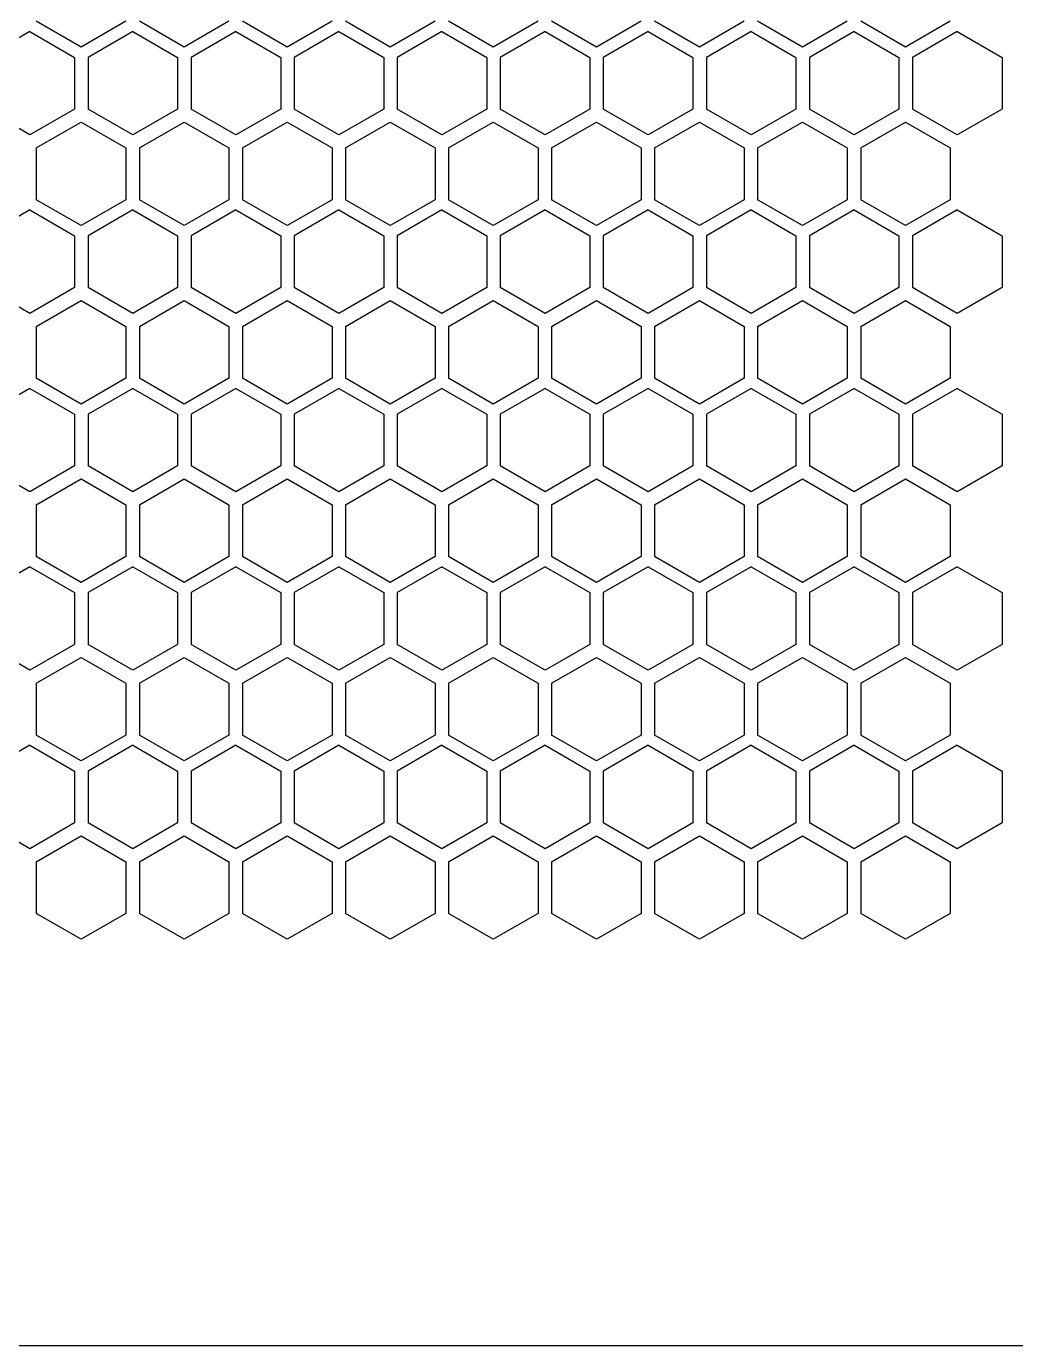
# Model space of a CAD drawing. Header units: millimetres. Extents: x 55614 to 110757, y -66981 to -47484.
# Drawn here: x 64434.5 to 64522.8, y -54977.5 to -54859.7 of the extents above; entities that cross this region are included whole.
import ezdxf

# ---------------------------------------------------------------- set-up
doc = ezdxf.new("R2010")
doc.units = ezdxf.units.MM
doc.layers.add('4215-0412-2_0', color=7, linetype='Continuous')
doc.layers.add('THICK', color=7, linetype='Continuous', lineweight=0)

# ---------------------------------------------------------------- blocks, each defined once
blk = doc.blocks.new('2-1725')
at = {"layer": '4215-0412-2_0', "color": 7, "linetype": 'Continuous'}
for p, q in [((-16647.4, -71941.34), (-16651.4, -71939.03)), ((-16643.4, -71939.03), (-16647.4, -71941.34)), ((-16638.2, -71941.34), (-16642.2, -71939.03)), ((-16634.2, -71939.03), (-16638.2, -71941.34)), ((-16629, -71941.34), (-16633, -71939.03)), ((-16625, -71939.03), (-16629, -71941.34)), ((-16619.8, -71941.34), (-16623.8, -71939.03)), ((-16615.8, -71939.03), (-16619.8, -71941.34)), ((-16610.6, -71941.34), (-16614.6, -71939.03)), ((-16606.6, -71939.03), (-16610.6, -71941.34)), ((-16601.4, -71941.34), (-16605.4, -71939.03)), ((-16597.4, -71939.03), (-16601.4, -71941.34)), ((-16592.2, -71941.34), (-16596.2, -71939.03)), ((-16588.2, -71939.03), (-16592.2, -71941.34)), ((-16583, -71941.34), (-16587, -71939.03)), ((-16579, -71939.03), (-16583, -71941.34)), ((-16573.8, -71941.34), (-16577.8, -71939.03)), ((-16569.8, -71939.03), (-16573.8, -71941.34)), ((-16651.98, -71939.94), (-16655.98, -71942.25)), ((-16651.98, -71939.94), (-16647.98, -71942.25)), ((-16642.78, -71939.94), (-16646.78, -71942.25)), ((-16642.78, -71939.94), (-16638.78, -71942.25)), ((-16633.58, -71939.94), (-16637.58, -71942.25)), ((-16633.58, -71939.94), (-16629.58, -71942.25)), ((-16624.38, -71939.94), (-16628.38, -71942.25)), ((-16624.38, -71939.94), (-16620.38, -71942.25)), ((-16615.18, -71939.94), (-16619.18, -71942.25)), ((-16615.18, -71939.94), (-16611.18, -71942.25)), ((-16605.98, -71939.94), (-16609.98, -71942.25)), ((-16605.98, -71939.94), (-16601.98, -71942.25)), ((-16596.78, -71939.94), (-16600.78, -71942.25)), ((-16596.78, -71939.94), (-16592.78, -71942.25)), ((-16587.58, -71939.94), (-16591.58, -71942.25)), ((-16587.58, -71939.94), (-16583.58, -71942.25)), ((-16578.38, -71939.94), (-16582.38, -71942.25)), ((-16578.38, -71939.94), (-16574.38, -71942.25)), ((-16569.18, -71939.94), (-16573.18, -71942.25)), ((-16569.18, -71939.94), (-16565.18, -71942.25)), ((-16647.98, -71942.25), (-16647.98, -71946.87)), ((-16646.78, -71942.25), (-16646.78, -71946.87)), ((-16638.78, -71942.25), (-16638.78, -71946.87)), ((-16637.58, -71942.25), (-16637.58, -71946.87)), ((-16629.58, -71942.25), (-16629.58, -71946.87)), ((-16628.38, -71942.25), (-16628.38, -71946.87)), ((-16620.38, -71942.25), (-16620.38, -71946.87)), ((-16619.18, -71942.25), (-16619.18, -71946.87)), ((-16611.18, -71942.25), (-16611.18, -71946.87)), ((-16609.98, -71942.25), (-16609.98, -71946.87)), ((-16601.98, -71942.25), (-16601.98, -71946.87)), ((-16600.78, -71942.25), (-16600.78, -71946.87)), ((-16592.78, -71942.25), (-16592.78, -71946.87)), ((-16591.58, -71942.25), (-16591.58, -71946.87)), ((-16583.58, -71942.25), (-16583.58, -71946.87)), ((-16582.38, -71942.25), (-16582.38, -71946.87)), ((-16574.38, -71942.25), (-16574.38, -71946.87)), ((-16573.18, -71942.25), (-16573.18, -71946.87)), ((-16565.18, -71942.25), (-16565.18, -71946.87)), ((-16651.98, -71949.18), (-16655.98, -71946.87)), ((-16647.98, -71946.87), (-16651.98, -71949.18)), ((-16642.78, -71949.18), (-16646.78, -71946.87)), ((-16638.78, -71946.87), (-16642.78, -71949.18)), ((-16633.58, -71949.18), (-16637.58, -71946.87)), ((-16629.58, -71946.87), (-16633.58, -71949.18)), ((-16624.38, -71949.18), (-16628.38, -71946.87)), ((-16620.38, -71946.87), (-16624.38, -71949.18)), ((-16615.18, -71949.18), (-16619.18, -71946.87)), ((-16611.18, -71946.87), (-16615.18, -71949.18)), ((-16605.98, -71949.18), (-16609.98, -71946.87)), ((-16601.98, -71946.87), (-16605.98, -71949.18)), ((-16596.78, -71949.18), (-16600.78, -71946.87)), ((-16592.78, -71946.87), (-16596.78, -71949.18)), ((-16587.58, -71949.18), (-16591.58, -71946.87)), ((-16583.58, -71946.87), (-16587.58, -71949.18)), ((-16578.38, -71949.18), (-16582.38, -71946.87)), ((-16574.38, -71946.87), (-16578.38, -71949.18)), ((-16569.18, -71949.18), (-16573.18, -71946.87)), ((-16565.18, -71946.87), (-16569.18, -71949.18)), ((-16651.4, -71950.34), (-16647.4, -71948.03)), ((-16647.4, -71948.03), (-16643.4, -71950.34)), ((-16642.2, -71950.34), (-16638.2, -71948.03)), ((-16638.2, -71948.03), (-16634.2, -71950.34)), ((-16633, -71950.34), (-16629, -71948.03)), ((-16629, -71948.03), (-16625, -71950.34)), ((-16623.8, -71950.34), (-16619.8, -71948.03)), ((-16619.8, -71948.03), (-16615.8, -71950.34)), ((-16614.6, -71950.34), (-16610.6, -71948.03)), ((-16610.6, -71948.03), (-16606.6, -71950.34)), ((-16605.4, -71950.34), (-16601.4, -71948.03)), ((-16601.4, -71948.03), (-16597.4, -71950.34)), ((-16596.2, -71950.34), (-16592.2, -71948.03)), ((-16592.2, -71948.03), (-16588.2, -71950.34)), ((-16587, -71950.34), (-16583, -71948.03)), ((-16583, -71948.03), (-16579, -71950.34)), ((-16577.8, -71950.34), (-16573.8, -71948.03)), ((-16573.8, -71948.03), (-16569.8, -71950.34)), ((-16651.4, -71950.34), (-16651.4, -71954.96)), ((-16643.4, -71950.34), (-16643.4, -71954.96)), ((-16642.2, -71950.34), (-16642.2, -71954.96)), ((-16634.2, -71950.34), (-16634.2, -71954.96)), ((-16633, -71950.34), (-16633, -71954.96)), ((-16625, -71950.34), (-16625, -71954.96)), ((-16623.8, -71950.34), (-16623.8, -71954.96)), ((-16615.8, -71950.34), (-16615.8, -71954.96)), ((-16614.6, -71950.34), (-16614.6, -71954.96)), ((-16606.6, -71950.34), (-16606.6, -71954.96)), ((-16605.4, -71950.34), (-16605.4, -71954.96)), ((-16597.4, -71950.34), (-16597.4, -71954.96)), ((-16596.2, -71950.34), (-16596.2, -71954.96)), ((-16588.2, -71950.34), (-16588.2, -71954.96)), ((-16587, -71950.34), (-16587, -71954.96)), ((-16579, -71950.34), (-16579, -71954.96)), ((-16577.8, -71950.34), (-16577.8, -71954.96)), ((-16569.8, -71950.34), (-16569.8, -71954.96)), ((-16647.4, -71957.27), (-16651.4, -71954.96)), ((-16643.4, -71954.96), (-16647.4, -71957.27)), ((-16638.2, -71957.27), (-16642.2, -71954.96)), ((-16634.2, -71954.96), (-16638.2, -71957.27)), ((-16629, -71957.27), (-16633, -71954.96)), ((-16625, -71954.96), (-16629, -71957.27)), ((-16619.8, -71957.27), (-16623.8, -71954.96)), ((-16615.8, -71954.96), (-16619.8, -71957.27)), ((-16610.6, -71957.27), (-16614.6, -71954.96)), ((-16606.6, -71954.96), (-16610.6, -71957.27)), ((-16601.4, -71957.27), (-16605.4, -71954.96)), ((-16597.4, -71954.96), (-16601.4, -71957.27)), ((-16592.2, -71957.27), (-16596.2, -71954.96)), ((-16588.2, -71954.96), (-16592.2, -71957.27)), ((-16583, -71957.27), (-16587, -71954.96)), ((-16579, -71954.96), (-16583, -71957.27)), ((-16573.8, -71957.27), (-16577.8, -71954.96)), ((-16569.8, -71954.96), (-16573.8, -71957.27)), ((-16651.98, -71955.87), (-16655.98, -71958.18)), ((-16651.98, -71955.87), (-16647.98, -71958.18)), ((-16642.78, -71955.87), (-16646.78, -71958.18)), ((-16642.78, -71955.87), (-16638.78, -71958.18)), ((-16633.58, -71955.87), (-16637.58, -71958.18)), ((-16633.58, -71955.87), (-16629.58, -71958.18)), ((-16624.38, -71955.87), (-16628.38, -71958.18)), ((-16624.38, -71955.87), (-16620.38, -71958.18)), ((-16615.18, -71955.87), (-16619.18, -71958.18)), ((-16615.18, -71955.87), (-16611.18, -71958.18)), ((-16605.98, -71955.87), (-16609.98, -71958.18)), ((-16605.98, -71955.87), (-16601.98, -71958.18)), ((-16596.78, -71955.87), (-16600.78, -71958.18)), ((-16596.78, -71955.87), (-16592.78, -71958.18)), ((-16587.58, -71955.87), (-16591.58, -71958.18)), ((-16587.58, -71955.87), (-16583.58, -71958.18)), ((-16578.38, -71955.87), (-16582.38, -71958.18)), ((-16578.38, -71955.87), (-16574.38, -71958.18)), ((-16569.18, -71955.87), (-16573.18, -71958.18)), ((-16569.18, -71955.87), (-16565.18, -71958.18)), ((-16647.98, -71958.18), (-16647.98, -71962.8)), ((-16646.78, -71958.18), (-16646.78, -71962.8)), ((-16638.78, -71958.18), (-16638.78, -71962.8)), ((-16637.58, -71958.18), (-16637.58, -71962.8)), ((-16629.58, -71958.18), (-16629.58, -71962.8)), ((-16628.38, -71958.18), (-16628.38, -71962.8)), ((-16620.38, -71958.18), (-16620.38, -71962.8)), ((-16619.18, -71958.18), (-16619.18, -71962.8)), ((-16611.18, -71958.18), (-16611.18, -71962.8)), ((-16609.98, -71958.18), (-16609.98, -71962.8)), ((-16601.98, -71958.18), (-16601.98, -71962.8)), ((-16600.78, -71958.18), (-16600.78, -71962.8)), ((-16592.78, -71958.18), (-16592.78, -71962.8)), ((-16591.58, -71958.18), (-16591.58, -71962.8)), ((-16583.58, -71958.18), (-16583.58, -71962.8)), ((-16582.38, -71958.18), (-16582.38, -71962.8)), ((-16574.38, -71958.18), (-16574.38, -71962.8)), ((-16573.18, -71958.18), (-16573.18, -71962.8)), ((-16565.18, -71958.18), (-16565.18, -71962.8)), ((-16651.98, -71965.11), (-16655.98, -71962.8)), ((-16647.98, -71962.8), (-16651.98, -71965.11)), ((-16642.78, -71965.11), (-16646.78, -71962.8)), ((-16638.78, -71962.8), (-16642.78, -71965.11)), ((-16633.58, -71965.11), (-16637.58, -71962.8)), ((-16629.58, -71962.8), (-16633.58, -71965.11)), ((-16624.38, -71965.11), (-16628.38, -71962.8)), ((-16620.38, -71962.8), (-16624.38, -71965.11)), ((-16615.18, -71965.11), (-16619.18, -71962.8)), ((-16611.18, -71962.8), (-16615.18, -71965.11)), ((-16605.98, -71965.11), (-16609.98, -71962.8)), ((-16601.98, -71962.8), (-16605.98, -71965.11)), ((-16596.78, -71965.11), (-16600.78, -71962.8)), ((-16592.78, -71962.8), (-16596.78, -71965.11)), ((-16587.58, -71965.11), (-16591.58, -71962.8)), ((-16583.58, -71962.8), (-16587.58, -71965.11)), ((-16578.38, -71965.11), (-16582.38, -71962.8)), ((-16574.38, -71962.8), (-16578.38, -71965.11)), ((-16569.18, -71965.11), (-16573.18, -71962.8)), ((-16565.18, -71962.8), (-16569.18, -71965.11)), ((-16651.4, -71966.27), (-16647.4, -71963.96)), ((-16647.4, -71963.96), (-16643.4, -71966.27)), ((-16642.2, -71966.27), (-16638.2, -71963.96)), ((-16638.2, -71963.96), (-16634.2, -71966.27)), ((-16633, -71966.27), (-16629, -71963.96)), ((-16629, -71963.96), (-16625, -71966.27)), ((-16623.8, -71966.27), (-16619.8, -71963.96)), ((-16619.8, -71963.96), (-16615.8, -71966.27)), ((-16614.6, -71966.27), (-16610.6, -71963.96)), ((-16610.6, -71963.96), (-16606.6, -71966.27)), ((-16605.4, -71966.27), (-16601.4, -71963.96)), ((-16601.4, -71963.96), (-16597.4, -71966.27)), ((-16596.2, -71966.27), (-16592.2, -71963.96)), ((-16592.2, -71963.96), (-16588.2, -71966.27)), ((-16587, -71966.27), (-16583, -71963.96)), ((-16583, -71963.96), (-16579, -71966.27)), ((-16577.8, -71966.27), (-16573.8, -71963.96)), ((-16573.8, -71963.96), (-16569.8, -71966.27)), ((-16651.4, -71966.27), (-16651.4, -71970.89)), ((-16643.4, -71966.27), (-16643.4, -71970.89)), ((-16642.2, -71966.27), (-16642.2, -71970.89)), ((-16634.2, -71966.27), (-16634.2, -71970.89)), ((-16633, -71966.27), (-16633, -71970.89)), ((-16625, -71966.27), (-16625, -71970.89)), ((-16623.8, -71966.27), (-16623.8, -71970.89)), ((-16615.8, -71966.27), (-16615.8, -71970.89)), ((-16614.6, -71966.27), (-16614.6, -71970.89)), ((-16606.6, -71966.27), (-16606.6, -71970.89)), ((-16605.4, -71966.27), (-16605.4, -71970.89)), ((-16597.4, -71966.27), (-16597.4, -71970.89)), ((-16596.2, -71966.27), (-16596.2, -71970.89)), ((-16588.2, -71966.27), (-16588.2, -71970.89)), ((-16587, -71966.27), (-16587, -71970.89)), ((-16579, -71966.27), (-16579, -71970.89)), ((-16577.8, -71966.27), (-16577.8, -71970.89)), ((-16569.8, -71966.27), (-16569.8, -71970.89)), ((-16647.4, -71973.2), (-16651.4, -71970.89)), ((-16643.4, -71970.89), (-16647.4, -71973.2)), ((-16638.2, -71973.2), (-16642.2, -71970.89)), ((-16634.2, -71970.89), (-16638.2, -71973.2)), ((-16629, -71973.2), (-16633, -71970.89)), ((-16625, -71970.89), (-16629, -71973.2)), ((-16619.8, -71973.2), (-16623.8, -71970.89)), ((-16615.8, -71970.89), (-16619.8, -71973.2)), ((-16610.6, -71973.2), (-16614.6, -71970.89)), ((-16606.6, -71970.89), (-16610.6, -71973.2)), ((-16601.4, -71973.2), (-16605.4, -71970.89)), ((-16597.4, -71970.89), (-16601.4, -71973.2)), ((-16592.2, -71973.2), (-16596.2, -71970.89)), ((-16588.2, -71970.89), (-16592.2, -71973.2)), ((-16583, -71973.2), (-16587, -71970.89)), ((-16579, -71970.89), (-16583, -71973.2)), ((-16573.8, -71973.2), (-16577.8, -71970.89)), ((-16569.8, -71970.89), (-16573.8, -71973.2)), ((-16651.98, -71971.8), (-16655.98, -71974.11)), ((-16651.98, -71971.8), (-16647.98, -71974.11)), ((-16642.78, -71971.8), (-16646.78, -71974.11)), ((-16642.78, -71971.8), (-16638.78, -71974.11)), ((-16633.58, -71971.8), (-16637.58, -71974.11)), ((-16633.58, -71971.8), (-16629.58, -71974.11)), ((-16624.38, -71971.8), (-16628.38, -71974.11)), ((-16624.38, -71971.8), (-16620.38, -71974.11)), ((-16615.18, -71971.8), (-16619.18, -71974.11)), ((-16615.18, -71971.8), (-16611.18, -71974.11)), ((-16605.98, -71971.8), (-16609.98, -71974.11)), ((-16605.98, -71971.8), (-16601.98, -71974.11)), ((-16596.78, -71971.8), (-16600.78, -71974.11)), ((-16596.78, -71971.8), (-16592.78, -71974.11)), ((-16587.58, -71971.8), (-16591.58, -71974.11)), ((-16587.58, -71971.8), (-16583.58, -71974.11)), ((-16578.38, -71971.8), (-16582.38, -71974.11)), ((-16578.38, -71971.8), (-16574.38, -71974.11)), ((-16569.18, -71971.8), (-16573.18, -71974.11)), ((-16569.18, -71971.8), (-16565.18, -71974.11)), ((-16647.98, -71974.11), (-16647.98, -71978.73)), ((-16646.78, -71974.11), (-16646.78, -71978.73)), ((-16638.78, -71974.11), (-16638.78, -71978.73)), ((-16637.58, -71974.11), (-16637.58, -71978.73)), ((-16629.58, -71974.11), (-16629.58, -71978.73)), ((-16628.38, -71974.11), (-16628.38, -71978.73)), ((-16620.38, -71974.11), (-16620.38, -71978.73)), ((-16619.18, -71974.11), (-16619.18, -71978.73)), ((-16611.18, -71974.11), (-16611.18, -71978.73)), ((-16609.98, -71974.11), (-16609.98, -71978.73)), ((-16601.98, -71974.11), (-16601.98, -71978.73)), ((-16600.78, -71974.11), (-16600.78, -71978.73)), ((-16592.78, -71974.11), (-16592.78, -71978.73)), ((-16591.58, -71974.11), (-16591.58, -71978.73)), ((-16583.58, -71974.11), (-16583.58, -71978.73)), ((-16582.38, -71974.11), (-16582.38, -71978.73)), ((-16574.38, -71974.11), (-16574.38, -71978.73)), ((-16573.18, -71974.11), (-16573.18, -71978.73)), ((-16565.18, -71974.11), (-16565.18, -71978.73)), ((-16651.98, -71981.04), (-16655.98, -71978.73)), ((-16647.98, -71978.73), (-16651.98, -71981.04)), ((-16642.78, -71981.04), (-16646.78, -71978.73)), ((-16638.78, -71978.73), (-16642.78, -71981.04)), ((-16633.58, -71981.04), (-16637.58, -71978.73)), ((-16629.58, -71978.73), (-16633.58, -71981.04)), ((-16624.38, -71981.04), (-16628.38, -71978.73)), ((-16620.38, -71978.73), (-16624.38, -71981.04)), ((-16615.18, -71981.04), (-16619.18, -71978.73)), ((-16611.18, -71978.73), (-16615.18, -71981.04)), ((-16605.98, -71981.04), (-16609.98, -71978.73)), ((-16601.98, -71978.73), (-16605.98, -71981.04)), ((-16596.78, -71981.04), (-16600.78, -71978.73)), ((-16592.78, -71978.73), (-16596.78, -71981.04)), ((-16587.58, -71981.04), (-16591.58, -71978.73)), ((-16583.58, -71978.73), (-16587.58, -71981.04)), ((-16578.38, -71981.04), (-16582.38, -71978.73)), ((-16574.38, -71978.73), (-16578.38, -71981.04)), ((-16569.18, -71981.04), (-16573.18, -71978.73)), ((-16565.18, -71978.73), (-16569.18, -71981.04)), ((-16651.4, -71982.2), (-16647.4, -71979.89)), ((-16647.4, -71979.89), (-16643.4, -71982.2)), ((-16642.2, -71982.2), (-16638.2, -71979.89)), ((-16638.2, -71979.89), (-16634.2, -71982.2)), ((-16633, -71982.2), (-16629, -71979.89)), ((-16629, -71979.89), (-16625, -71982.2)), ((-16623.8, -71982.2), (-16619.8, -71979.89)), ((-16619.8, -71979.89), (-16615.8, -71982.2)), ((-16614.6, -71982.2), (-16610.6, -71979.89)), ((-16610.6, -71979.89), (-16606.6, -71982.2)), ((-16605.4, -71982.2), (-16601.4, -71979.89)), ((-16601.4, -71979.89), (-16597.4, -71982.2)), ((-16596.2, -71982.2), (-16592.2, -71979.89)), ((-16592.2, -71979.89), (-16588.2, -71982.2)), ((-16587, -71982.2), (-16583, -71979.89)), ((-16583, -71979.89), (-16579, -71982.2)), ((-16577.8, -71982.2), (-16573.8, -71979.89)), ((-16573.8, -71979.89), (-16569.8, -71982.2)), ((-16651.4, -71982.2), (-16651.4, -71986.82)), ((-16643.4, -71982.2), (-16643.4, -71986.82)), ((-16642.2, -71982.2), (-16642.2, -71986.82)), ((-16634.2, -71982.2), (-16634.2, -71986.82)), ((-16633, -71982.2), (-16633, -71986.82)), ((-16625, -71982.2), (-16625, -71986.82)), ((-16623.8, -71982.2), (-16623.8, -71986.82)), ((-16615.8, -71982.2), (-16615.8, -71986.82)), ((-16614.6, -71982.2), (-16614.6, -71986.82)), ((-16606.6, -71982.2), (-16606.6, -71986.82)), ((-16605.4, -71982.2), (-16605.4, -71986.82)), ((-16597.4, -71982.2), (-16597.4, -71986.82)), ((-16596.2, -71982.2), (-16596.2, -71986.82)), ((-16588.2, -71982.2), (-16588.2, -71986.82)), ((-16587, -71982.2), (-16587, -71986.82)), ((-16579, -71982.2), (-16579, -71986.82)), ((-16577.8, -71982.2), (-16577.8, -71986.82)), ((-16569.8, -71982.2), (-16569.8, -71986.82)), ((-16647.4, -71989.13), (-16651.4, -71986.82)), ((-16643.4, -71986.82), (-16647.4, -71989.13)), ((-16638.2, -71989.13), (-16642.2, -71986.82)), ((-16634.2, -71986.82), (-16638.2, -71989.13)), ((-16629, -71989.13), (-16633, -71986.82)), ((-16625, -71986.82), (-16629, -71989.13)), ((-16619.8, -71989.13), (-16623.8, -71986.82)), ((-16615.8, -71986.82), (-16619.8, -71989.13)), ((-16610.6, -71989.13), (-16614.6, -71986.82)), ((-16606.6, -71986.82), (-16610.6, -71989.13)), ((-16601.4, -71989.13), (-16605.4, -71986.82)), ((-16597.4, -71986.82), (-16601.4, -71989.13)), ((-16592.2, -71989.13), (-16596.2, -71986.82)), ((-16588.2, -71986.82), (-16592.2, -71989.13)), ((-16583, -71989.13), (-16587, -71986.82)), ((-16579, -71986.82), (-16583, -71989.13)), ((-16573.8, -71989.13), (-16577.8, -71986.82)), ((-16569.8, -71986.82), (-16573.8, -71989.13)), ((-16651.98, -71987.73), (-16655.98, -71990.04)), ((-16651.98, -71987.73), (-16647.98, -71990.04)), ((-16642.78, -71987.73), (-16646.78, -71990.04)), ((-16642.78, -71987.73), (-16638.78, -71990.04)), ((-16633.58, -71987.73), (-16637.58, -71990.04)), ((-16633.58, -71987.73), (-16629.58, -71990.04)), ((-16624.38, -71987.73), (-16628.38, -71990.04)), ((-16624.38, -71987.73), (-16620.38, -71990.04)), ((-16615.18, -71987.73), (-16619.18, -71990.04)), ((-16615.18, -71987.73), (-16611.18, -71990.04)), ((-16605.98, -71987.73), (-16609.98, -71990.04)), ((-16605.98, -71987.73), (-16601.98, -71990.04)), ((-16596.78, -71987.73), (-16600.78, -71990.04)), ((-16596.78, -71987.73), (-16592.78, -71990.04)), ((-16587.58, -71987.73), (-16591.58, -71990.04)), ((-16587.58, -71987.73), (-16583.58, -71990.04)), ((-16578.38, -71987.73), (-16582.38, -71990.04)), ((-16578.38, -71987.73), (-16574.38, -71990.04)), ((-16569.18, -71987.73), (-16573.18, -71990.04)), ((-16569.18, -71987.73), (-16565.18, -71990.04)), ((-16647.98, -71990.04), (-16647.98, -71994.66)), ((-16646.78, -71990.04), (-16646.78, -71994.66)), ((-16638.78, -71990.04), (-16638.78, -71994.66)), ((-16637.58, -71990.04), (-16637.58, -71994.66)), ((-16629.58, -71990.04), (-16629.58, -71994.66)), ((-16628.38, -71990.04), (-16628.38, -71994.66)), ((-16620.38, -71990.04), (-16620.38, -71994.66)), ((-16619.18, -71990.04), (-16619.18, -71994.66)), ((-16611.18, -71990.04), (-16611.18, -71994.66)), ((-16609.98, -71990.04), (-16609.98, -71994.66)), ((-16601.98, -71990.04), (-16601.98, -71994.66)), ((-16600.78, -71990.04), (-16600.78, -71994.66)), ((-16592.78, -71990.04), (-16592.78, -71994.66)), ((-16591.58, -71990.04), (-16591.58, -71994.66)), ((-16583.58, -71990.04), (-16583.58, -71994.66)), ((-16582.38, -71990.04), (-16582.38, -71994.66)), ((-16574.38, -71990.04), (-16574.38, -71994.66)), ((-16573.18, -71990.04), (-16573.18, -71994.66)), ((-16565.18, -71990.04), (-16565.18, -71994.66)), ((-16651.98, -71996.97), (-16655.98, -71994.66)), ((-16647.98, -71994.66), (-16651.98, -71996.97)), ((-16642.78, -71996.97), (-16646.78, -71994.66)), ((-16638.78, -71994.66), (-16642.78, -71996.97)), ((-16633.58, -71996.97), (-16637.58, -71994.66)), ((-16629.58, -71994.66), (-16633.58, -71996.97)), ((-16624.38, -71996.97), (-16628.38, -71994.66)), ((-16620.38, -71994.66), (-16624.38, -71996.97)), ((-16615.18, -71996.97), (-16619.18, -71994.66)), ((-16611.18, -71994.66), (-16615.18, -71996.97)), ((-16605.98, -71996.97), (-16609.98, -71994.66)), ((-16601.98, -71994.66), (-16605.98, -71996.97)), ((-16596.78, -71996.97), (-16600.78, -71994.66)), ((-16592.78, -71994.66), (-16596.78, -71996.97)), ((-16587.58, -71996.97), (-16591.58, -71994.66)), ((-16583.58, -71994.66), (-16587.58, -71996.97)), ((-16578.38, -71996.97), (-16582.38, -71994.66)), ((-16574.38, -71994.66), (-16578.38, -71996.97)), ((-16569.18, -71996.97), (-16573.18, -71994.66)), ((-16565.18, -71994.66), (-16569.18, -71996.97)), ((-16651.4, -71998.13), (-16647.4, -71995.82)), ((-16647.4, -71995.82), (-16643.4, -71998.13)), ((-16642.2, -71998.13), (-16638.2, -71995.82)), ((-16638.2, -71995.82), (-16634.2, -71998.13)), ((-16633, -71998.13), (-16629, -71995.82)), ((-16629, -71995.82), (-16625, -71998.13)), ((-16623.8, -71998.13), (-16619.8, -71995.82)), ((-16619.8, -71995.82), (-16615.8, -71998.13)), ((-16614.6, -71998.13), (-16610.6, -71995.82)), ((-16610.6, -71995.82), (-16606.6, -71998.13)), ((-16605.4, -71998.13), (-16601.4, -71995.82)), ((-16601.4, -71995.82), (-16597.4, -71998.13)), ((-16596.2, -71998.13), (-16592.2, -71995.82)), ((-16592.2, -71995.82), (-16588.2, -71998.13)), ((-16587, -71998.13), (-16583, -71995.82)), ((-16583, -71995.82), (-16579, -71998.13)), ((-16577.8, -71998.13), (-16573.8, -71995.82)), ((-16573.8, -71995.82), (-16569.8, -71998.13)), ((-16651.4, -71998.13), (-16651.4, -72002.75)), ((-16643.4, -71998.13), (-16643.4, -72002.75)), ((-16642.2, -71998.13), (-16642.2, -72002.75)), ((-16634.2, -71998.13), (-16634.2, -72002.75)), ((-16633, -71998.13), (-16633, -72002.75)), ((-16625, -71998.13), (-16625, -72002.75)), ((-16623.8, -71998.13), (-16623.8, -72002.75)), ((-16615.8, -71998.13), (-16615.8, -72002.75)), ((-16614.6, -71998.13), (-16614.6, -72002.75)), ((-16606.6, -71998.13), (-16606.6, -72002.75)), ((-16605.4, -71998.13), (-16605.4, -72002.75)), ((-16597.4, -71998.13), (-16597.4, -72002.75)), ((-16596.2, -71998.13), (-16596.2, -72002.75)), ((-16588.2, -71998.13), (-16588.2, -72002.75)), ((-16587, -71998.13), (-16587, -72002.75)), ((-16579, -71998.13), (-16579, -72002.75)), ((-16577.8, -71998.13), (-16577.8, -72002.75)), ((-16569.8, -71998.13), (-16569.8, -72002.75)), ((-16651.98, -72003.66), (-16655.98, -72005.97)), ((-16651.98, -72003.66), (-16647.98, -72005.97)), ((-16647.4, -72005.06), (-16651.4, -72002.75)), ((-16643.4, -72002.75), (-16647.4, -72005.06)), ((-16642.78, -72003.66), (-16646.78, -72005.97)), ((-16642.78, -72003.66), (-16638.78, -72005.97)), ((-16638.2, -72005.06), (-16642.2, -72002.75)), ((-16634.2, -72002.75), (-16638.2, -72005.06)), ((-16633.58, -72003.66), (-16637.58, -72005.97)), ((-16633.58, -72003.66), (-16629.58, -72005.97)), ((-16629, -72005.06), (-16633, -72002.75)), ((-16625, -72002.75), (-16629, -72005.06)), ((-16624.38, -72003.66), (-16628.38, -72005.97)), ((-16624.38, -72003.66), (-16620.38, -72005.97)), ((-16619.8, -72005.06), (-16623.8, -72002.75)), ((-16615.8, -72002.75), (-16619.8, -72005.06)), ((-16615.18, -72003.66), (-16619.18, -72005.97)), ((-16615.18, -72003.66), (-16611.18, -72005.97)), ((-16610.6, -72005.06), (-16614.6, -72002.75)), ((-16606.6, -72002.75), (-16610.6, -72005.06)), ((-16605.98, -72003.66), (-16609.98, -72005.97)), ((-16605.98, -72003.66), (-16601.98, -72005.97)), ((-16601.4, -72005.06), (-16605.4, -72002.75)), ((-16597.4, -72002.75), (-16601.4, -72005.06)), ((-16596.78, -72003.66), (-16600.78, -72005.97)), ((-16596.78, -72003.66), (-16592.78, -72005.97)), ((-16592.2, -72005.06), (-16596.2, -72002.75)), ((-16588.2, -72002.75), (-16592.2, -72005.06)), ((-16587.58, -72003.66), (-16591.58, -72005.97)), ((-16587.58, -72003.66), (-16583.58, -72005.97)), ((-16583, -72005.06), (-16587, -72002.75)), ((-16579, -72002.75), (-16583, -72005.06)), ((-16578.38, -72003.66), (-16582.38, -72005.97)), ((-16578.38, -72003.66), (-16574.38, -72005.97)), ((-16573.8, -72005.06), (-16577.8, -72002.75)), ((-16569.8, -72002.75), (-16573.8, -72005.06)), ((-16569.18, -72003.66), (-16573.18, -72005.97)), ((-16569.18, -72003.66), (-16565.18, -72005.97)), ((-16647.98, -72005.97), (-16647.98, -72010.59)), ((-16646.78, -72005.97), (-16646.78, -72010.59)), ((-16638.78, -72005.97), (-16638.78, -72010.59)), ((-16637.58, -72005.97), (-16637.58, -72010.59)), ((-16629.58, -72005.97), (-16629.58, -72010.59)), ((-16628.38, -72005.97), (-16628.38, -72010.59)), ((-16620.38, -72005.97), (-16620.38, -72010.59)), ((-16619.18, -72005.97), (-16619.18, -72010.59)), ((-16611.18, -72005.97), (-16611.18, -72010.59)), ((-16609.98, -72005.97), (-16609.98, -72010.59)), ((-16601.98, -72005.97), (-16601.98, -72010.59)), ((-16600.78, -72005.97), (-16600.78, -72010.59)), ((-16592.78, -72005.97), (-16592.78, -72010.59)), ((-16591.58, -72005.97), (-16591.58, -72010.59)), ((-16583.58, -72005.97), (-16583.58, -72010.59)), ((-16582.38, -72005.97), (-16582.38, -72010.59)), ((-16574.38, -72005.97), (-16574.38, -72010.59)), ((-16573.18, -72005.97), (-16573.18, -72010.59)), ((-16565.18, -72005.97), (-16565.18, -72010.59)), ((-16651.98, -72012.9), (-16655.98, -72010.59)), ((-16647.98, -72010.59), (-16651.98, -72012.9)), ((-16642.78, -72012.9), (-16646.78, -72010.59)), ((-16638.78, -72010.59), (-16642.78, -72012.9)), ((-16633.58, -72012.9), (-16637.58, -72010.59)), ((-16629.58, -72010.59), (-16633.58, -72012.9)), ((-16624.38, -72012.9), (-16628.38, -72010.59)), ((-16620.38, -72010.59), (-16624.38, -72012.9)), ((-16615.18, -72012.9), (-16619.18, -72010.59)), ((-16611.18, -72010.59), (-16615.18, -72012.9)), ((-16605.98, -72012.9), (-16609.98, -72010.59)), ((-16601.98, -72010.59), (-16605.98, -72012.9)), ((-16596.78, -72012.9), (-16600.78, -72010.59)), ((-16592.78, -72010.59), (-16596.78, -72012.9)), ((-16587.58, -72012.9), (-16591.58, -72010.59)), ((-16583.58, -72010.59), (-16587.58, -72012.9)), ((-16578.38, -72012.9), (-16582.38, -72010.59)), ((-16574.38, -72010.59), (-16578.38, -72012.9)), ((-16569.18, -72012.9), (-16573.18, -72010.59)), ((-16565.18, -72010.59), (-16569.18, -72012.9)), ((-16651.4, -72014.06), (-16647.4, -72011.75)), ((-16647.4, -72011.75), (-16643.4, -72014.06)), ((-16642.2, -72014.06), (-16638.2, -72011.75)), ((-16638.2, -72011.75), (-16634.2, -72014.06)), ((-16633, -72014.06), (-16629, -72011.75)), ((-16629, -72011.75), (-16625, -72014.06)), ((-16623.8, -72014.06), (-16619.8, -72011.75)), ((-16619.8, -72011.75), (-16615.8, -72014.06)), ((-16614.6, -72014.06), (-16610.6, -72011.75)), ((-16610.6, -72011.75), (-16606.6, -72014.06)), ((-16605.4, -72014.06), (-16601.4, -72011.75)), ((-16601.4, -72011.75), (-16597.4, -72014.06)), ((-16596.2, -72014.06), (-16592.2, -72011.75)), ((-16592.2, -72011.75), (-16588.2, -72014.06)), ((-16587, -72014.06), (-16583, -72011.75)), ((-16583, -72011.75), (-16579, -72014.06)), ((-16577.8, -72014.06), (-16573.8, -72011.75)), ((-16573.8, -72011.75), (-16569.8, -72014.06)), ((-16651.4, -72014.06), (-16651.4, -72018.68)), ((-16643.4, -72014.06), (-16643.4, -72018.68)), ((-16642.2, -72014.06), (-16642.2, -72018.68)), ((-16634.2, -72014.06), (-16634.2, -72018.68)), ((-16633, -72014.06), (-16633, -72018.68)), ((-16625, -72014.06), (-16625, -72018.68)), ((-16623.8, -72014.06), (-16623.8, -72018.68)), ((-16615.8, -72014.06), (-16615.8, -72018.68)), ((-16614.6, -72014.06), (-16614.6, -72018.68)), ((-16606.6, -72014.06), (-16606.6, -72018.68)), ((-16605.4, -72014.06), (-16605.4, -72018.68)), ((-16597.4, -72014.06), (-16597.4, -72018.68)), ((-16596.2, -72014.06), (-16596.2, -72018.68)), ((-16588.2, -72014.06), (-16588.2, -72018.68)), ((-16587, -72014.06), (-16587, -72018.68)), ((-16579, -72014.06), (-16579, -72018.68)), ((-16577.8, -72014.06), (-16577.8, -72018.68)), ((-16569.8, -72014.06), (-16569.8, -72018.68)), ((-16647.4, -72020.99), (-16651.4, -72018.68)), ((-16643.4, -72018.68), (-16647.4, -72020.99)), ((-16638.2, -72020.99), (-16642.2, -72018.68)), ((-16634.2, -72018.68), (-16638.2, -72020.99)), ((-16629, -72020.99), (-16633, -72018.68)), ((-16625, -72018.68), (-16629, -72020.99)), ((-16619.8, -72020.99), (-16623.8, -72018.68)), ((-16615.8, -72018.68), (-16619.8, -72020.99)), ((-16610.6, -72020.99), (-16614.6, -72018.68)), ((-16606.6, -72018.68), (-16610.6, -72020.99)), ((-16601.4, -72020.99), (-16605.4, -72018.68)), ((-16597.4, -72018.68), (-16601.4, -72020.99)), ((-16592.2, -72020.99), (-16596.2, -72018.68)), ((-16588.2, -72018.68), (-16592.2, -72020.99)), ((-16583, -72020.99), (-16587, -72018.68)), ((-16579, -72018.68), (-16583, -72020.99)), ((-16573.8, -72020.99), (-16577.8, -72018.68)), ((-16569.8, -72018.68), (-16573.8, -72020.99)), ((-17076.12, -72057.27), (-16386.23, -72057.27))]:
    blk.add_line(p, q, dxfattribs=at)

msp = doc.modelspace()

# ---------------------------------------------------------------- block references
at = {"layer": 'THICK', "lineweight": -3}
msp.add_blockref('2-1725', (81086.76, 17079.761), dxfattribs=at)

doc.saveas('drawing.dxf')
